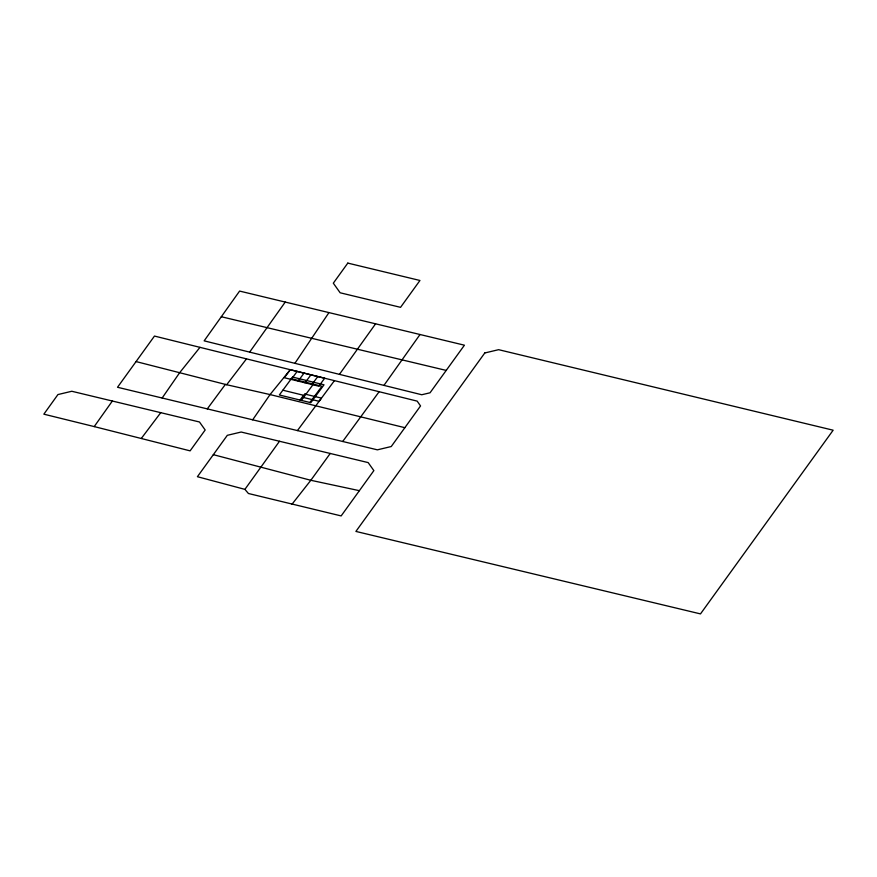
<?xml version="1.0" encoding="UTF-8"?>
<svg xmlns="http://www.w3.org/2000/svg" width="877" height="877" viewBox="0 0 877 877"><rect width="100%" height="100%" fill="white"/><g stroke="black" fill="none" stroke-linecap="round" stroke-linejoin="round"><path stroke-width="1.32" d="M328.952 312.596L239.596 291.076L204.155 340.846L421.749 394.749L430.037 392.797L464.426 345.198L328.952 312.596L294.902 363.319M252.675 419.82L270.05 394.573L290.287 369.699L324.687 378.239L318.822 386.198L284.356 377.735L290.221 369.776M162.135 398.015L179.642 372.714L199.978 347.347L417.178 401.129L420.543 405.941L391.241 446.536L377.384 449.835L117.518 387.272L154.473 336.066L199.978 347.347M420.017 334.51L383.951 385.376M94.212 426.584L190.112 450.855L205.174 429.993L199.474 421.99L71.793 391.263L57.937 394.562L43.85 414.174L94.212 426.584L112.355 401.019M285.244 302.061L249.649 352.115M339.443 374.347L375.586 323.81M244.902 489.366L248.421 493.499L341.153 515.917L373.865 470.609L368.165 462.596L241.153 432.032L227.318 435.321L197.413 476.704L244.902 489.366L279.5 441.252M330.223 453.464L310.831 480.289L291.931 504.308M379.127 391.712L342.699 441.482M207.29 408.89L225.389 384.4M291.252 379.423L297.117 371.464M298.136 381.122L304.012 373.163M305.032 382.81L310.897 374.852M300.022 400.055L303.541 395.286L282.865 390.199M311.927 384.51L317.792 376.551M301.403 400.394L313.363 384.17M309.91 402.488L321.903 386.286L291.328 378.711M334.433 380.64L297.424 430.585M141.274 438.489L160.743 412.661M136.012 361.565L226.683 384.729L246.492 358.857M359.373 490.671L310.831 480.289L213.33 454.67M226.683 384.729L270.05 394.573L404.867 427.691M221.333 316.74L446.218 370.412M347.807 263.1L333.315 283.183L340.155 292.786L400.559 307.334L419.951 280.476L347.807 263.1M484.784 352.971L355.898 531.429L700.493 613.9L833.15 430.201L498.618 349.682L484.784 352.971M292.556 377.066L279.346 394.979L310.809 402.707L324.019 384.795L292.556 377.066M304.878 394.058L302.532 397.237L319.075 401.304L321.42 398.125L304.878 394.058"/></g></svg>
